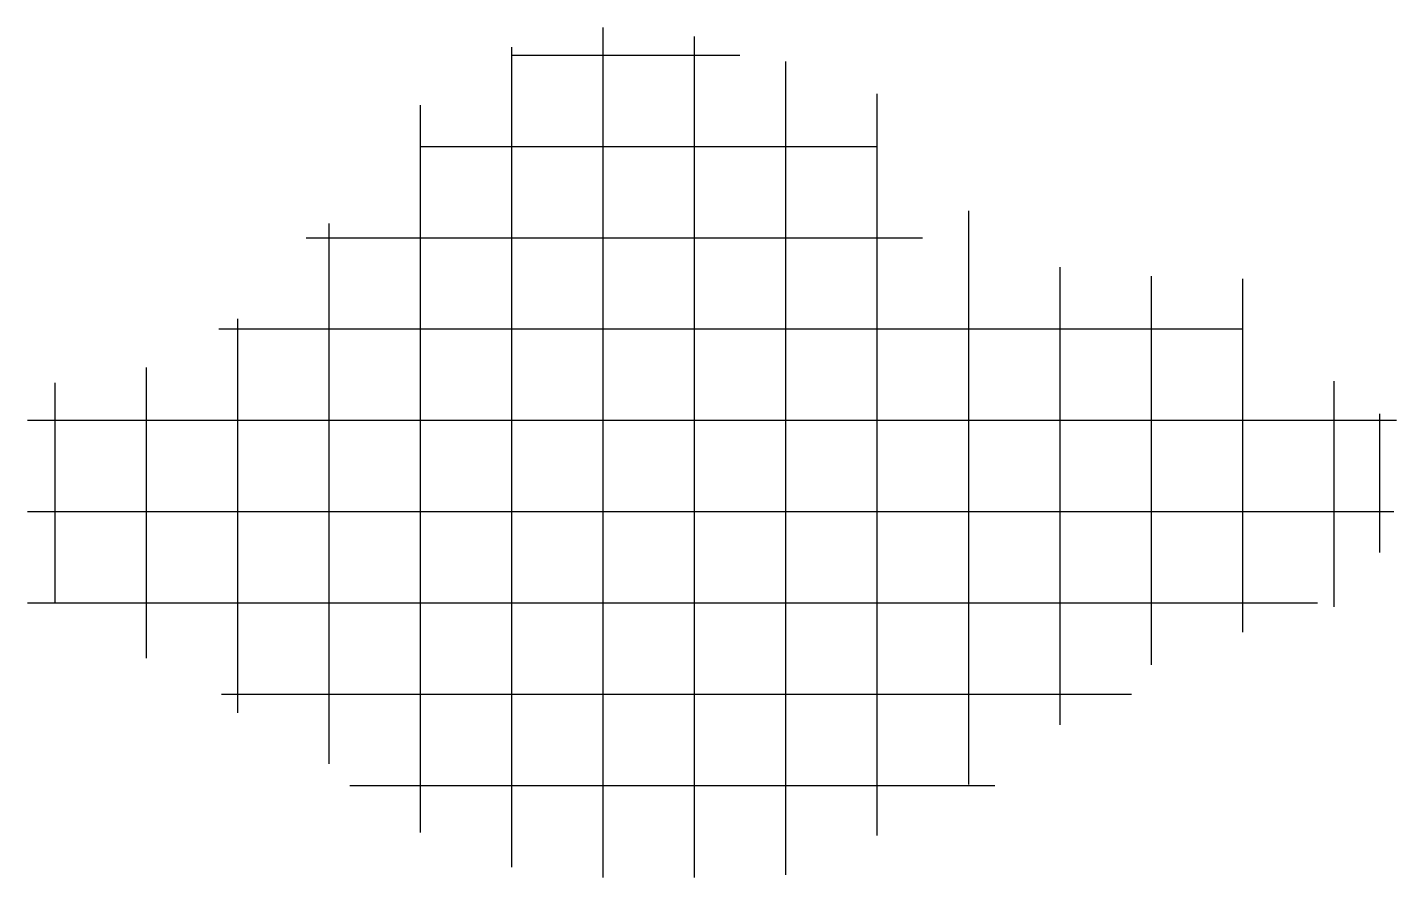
# Model space of a CAD drawing. Extents: x 1643 to 2542, y -493 to 66.
import ezdxf

# ---------------------------------------------------------------- set-up
doc = ezdxf.new("R2010")
doc.units = 0
doc.header["$LTSCALE"] = 10
doc.layers.get('0').update_dxf_attribs({"linetype": 'CONTINUOUS'})

msp = doc.modelspace()

# ---------------------------------------------------------------- linework, layer by layer
for p, q in [((2020.59, 65.86), (2020.59, -492.69)), ((2080.59, 59.87), (2080.59, -492.74)), ((1960.59, 52.82), (1960.59, -485.81)), ((1960.59, 47.7), (2110.59, 47.7)), ((2140.59, 43.52), (2140.59, -490.95)), ((2200.59, 22.2), (2200.59, -465.09)), ((1900.59, 14.68), (1900.59, -463.11)), ((1900.59, -12.3), (2200.59, -12.3)), ((1840.59, -62.94), (1840.59, -418.05)), ((2260.59, -54.67), (2260.59, -431.6)), ((1825.73, -72.3), (2230.59, -72.3)), ((2320.59, -91.65), (2320.59, -392.3)), ((2380.59, -97.49), (2380.59, -353.01)), ((2440.59, -99.43), (2440.59, -331.53)), ((1780.59, -125.72), (1780.59, -384.38)), ((1768.29, -132.3), (2440.59, -132.3)), ((1720.59, -157.53), (1720.59, -348.58)), ((1660.59, -167.77), (1660.59, -312.04)), ((2500.59, -166.57), (2500.59, -314.85)), ((2530.59, -187.98), (2530.59, -279.06)), ((1642.66, -192.3), (2541.84, -192.3)), ((1642.66, -252.3), (2540.05, -252.3)), ((1642.66, -312.3), (2489.79, -312.3)), ((1770.09, -372.3), (2367.75, -372.3)), ((1854.44, -432.3), (2278.01, -432.3))]:
    msp.add_line(p, q)

doc.saveas('drawing.dxf')
